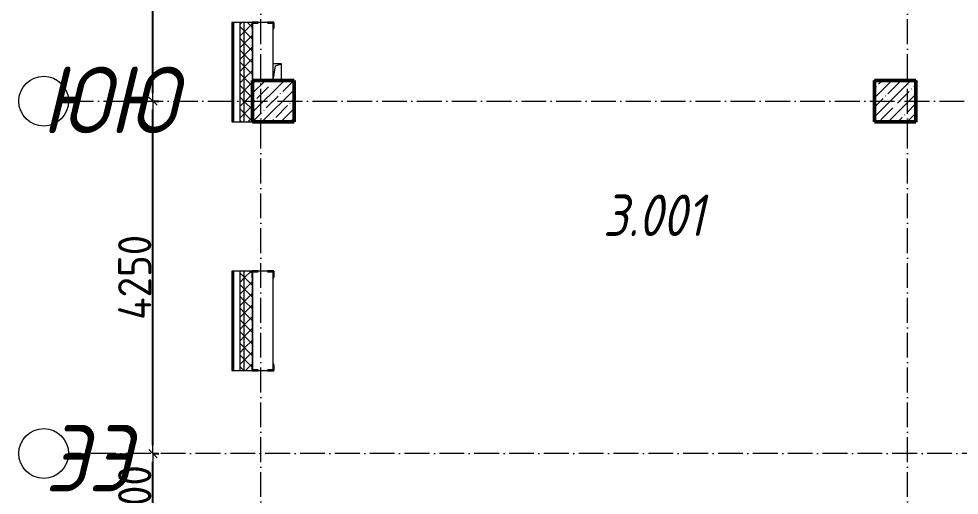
# Model space of a CAD drawing. Header units: millimetres. Extents: x -401725 to 250493, y 305116 to 802890.
# Drawn here: x 137160 to 148501, y 536294 to 542040 of the extents above; entities that cross this region are included whole.
import ezdxf

# ---------------------------------------------------------------- set-up
doc = ezdxf.new("R2010")
doc.units = ezdxf.units.MM
doc.linetypes.add('50_200_ШТРИХ_1Т_ш5_п1_п1_', pattern=[700, 500, -100, 0, -100])
for name, color, linetype, lineweight in [('A-____-____-DIMS', 7, 'Continuous', 9), ('A-GENM-____-MCUT', 7, 'Continuous', 25), ('A-GENM-____-OTLN', 7, 'Continuous', 9), ('A-GENM-____-OTLN-1', 7, 'Continuous', 25), ('A-WALL-____-MCUT', 7, 'Continuous', 13), ('A-WALL-____-MCUT-1', 7, 'Continuous', 9), ('A-WALL-____-PATT-1', 7, 'Continuous', 9), ('A-WALL-FNSH-MCUT-1', 7, 'Continuous', 9), ('S-COLS-____-MCUT', 7, 'Continuous', 50), ('S-COLS-____-OTLN', 7, 'Continuous', 9), ('S-GRID-____-IDEN', 7, 'Continuous', 9), ('S-GRID-____-OTLN-1', 7, '50_200_ШТРИХ_1Т_ш5_п1_п1_', 9), ('Марки помещений', 7, 'Continuous', 9)]:
    doc.layers.add(name, color=color, linetype=linetype, lineweight=lineweight)
doc.styles.add('ISOCPEUR_I_2', font='isocpeui.ttf', dxfattribs={"width": 0.85, "height": 2.3})
doc.styles.add('ISOCPEUR_I_9', font='isocpeui.ttf', dxfattribs={"width": 0.9, "height": 250})
doc.styles.add('СПДС', font='isocpeur.ttf', dxfattribs={"width": 0.9})
doc.dimstyles.new('Размера А3', dxfattribs={"dimtxt": 200, "dimasz": 100, "dimexe": 70, "dimexo": 100, "dimgap": 20, "dimtad": 1, "dimdec": 0, "dimrnd": 10, "dimzin": 0, "dimdsep": 46, "dimtxsty": 'СПДС', "dimblk": 'ARROWHEAD_6', "dimcen": 1, "dimclrd": 256, "dimclre": 256, "dimclrt": 256, "dimazin": 0, "dimtfac": 1, "dimtdec": 0, "dimtmove": 2, "dimatfit": 3, "dimfxl": 1, "dimtolj": 1, "dimtzin": 0, "dimarcsym": 0})
pattern_1 = [(45, (142429.06, 459015.94), (-70.71068, 70.71068), []), (135, (142429.06, 459015.94), (-70.71068, -70.71068), [])]

# ---------------------------------------------------------------- blocks, each defined once
blk = doc.blocks.new('BSC_Колонна _Прямоугольная - 500х500-V53-АР1_План отверстий 3 этажа в осях 1-64_Ю-ЯЯ')
at = {"layer": 'S-COLS-____-OTLN'}
h = blk.add_hatch(dxfattribs=at)
h.set_pattern_fill('FP_61', color=256, style=0, pattern_type=2)
h.set_pattern_definition([(45, (2200, -82031.04), (-114.04925, 114.04925), []), (45, (2314.05, -82031.04), (-114.04925, 114.04925), [201.613, -40.323, 3.353, -36.97])])
h.paths.add_polyline_path([(-250, -250), (250, -250), (250, 250), (-250, 250)], flags=0)
at = {"layer": 'S-COLS-____-MCUT'}
for p, q in [((250, 250), (-250, 250)), ((-250, 250), (-250, -250)), ((250, -250), (250, 250)), ((-250, -250), (250, -250))]:
    blk.add_line(p, q, dxfattribs=at)
blk = doc.blocks.new('BSC_Колонна _Прямоугольная - 500х500-V57-АР1_План отверстий 3 этажа в осях 1-64_Ю-ЯЯ')
at = {"layer": 'S-COLS-____-OTLN'}
h = blk.add_hatch(dxfattribs=at)
h.set_pattern_fill('FP_65', color=256, style=0, pattern_type=2)
h.set_pattern_definition([(45, (-5300, -82031.04), (-114.04925, 114.04925), []), (45, (-5185.95, -82031.04), (-114.04925, 114.04925), [201.613, -40.323, 3.353, -36.97])])
h.paths.add_polyline_path([(-250, -250), (250, -250), (250, 250), (-250, 250)], flags=0)
at = {"layer": 'S-COLS-____-MCUT'}
for p, q in [((250, 250), (-250, 250)), ((-250, 250), (-250, -250)), ((250, -250), (250, 250)), ((-250, -250), (250, -250))]:
    blk.add_line(p, q, dxfattribs=at)
blk = doc.blocks.new('Фахверк_СКБ_Уголок - 250_2700-27497298-АР1_План отверстий 3 этажа в осях 1-64_Ю-ЯЯ')
at = {"layer": 'A-GENM-____-MCUT'}
for p, q in [((200, 181), (125, 181)), ((125, 181), (125, 106)), ((131, 106), (131, 175)), ((131, 175), (200, 175)), ((200, 175), (200, 181)), ((125, 106), (131, 106)), ((131, -6), (125, -6)), ((125, -6), (125, -81)), ((125, -81), (200, -81)), ((131, -75), (131, -6)), ((200, -75), (131, -75)), ((200, -81), (200, -75))]:
    blk.add_line(p, q, dxfattribs=at)
blk = doc.blocks.new('AR_Отверстие прямоугольное _в плите_ - AR_Отверстие прямоугольное _в плите_-V179-АР1_План отверстий 3 этажа в осях 1-64_Ю-ЯЯ')
at = {"layer": 'A-GENM-____-OTLN'}
for p, q in [((50, 100), (-50, 100)), ((-50, -100), (-25, 75)), ((-25, 75), (50, 100)), ((50, -100), (50, 100))]:
    blk.add_line(p, q, dxfattribs=at)
blk = doc.blocks.new('Ось сетки - Круг_Ø6_00__ISO-2_5_0_9K_-25732049-АР1_План отверстий 3 этажа в осях 1-64_Ю-ЯЯ')
at = {"layer": 'S-GRID-____-IDEN'}
blk.add_circle((0, 0), 3, dxfattribs=at)
blk = doc.blocks.new('ARROWHEAD_6')
at = {"color": 0, "linetype": 'Continuous'}
for p, q in [((0, 0), (-1, 0)), ((-0.5, -0.5), (0.5, 0.5))]:
    blk.add_line(p, q, dxfattribs=at)
blk = doc.blocks.new('*D2550')
at = {"layer": 'A-____-____-DIMS', "lineweight": -2, "transparency": 16777216}
for p, q in [((138772, 536797), (138848, 536797)), ((138778, 535697), (138778, 536697)), ((138772, 535597), (138848, 535597))]:
    blk.add_line(p, q, dxfattribs=at)
at = {"layer": 'Defpoints', "color": 0, "transparency": 16777216}
for p in [(138672, 536797), (138778, 536797), (138672, 535597)]:
    blk.add_point(p, dxfattribs=at)
at = {"layer": 'A-____-____-DIMS', "lineweight": -2, "transparency": 16777216, "xscale": 100, "yscale": 100, "zscale": 100}
for p, rotation in [((138778, 536797), 90), ((138778, 535597), 270)]:
    blk.add_blockref('ARROWHEAD_6', p, dxfattribs=dict(at, rotation=rotation))
at = {"layer": 'A-____-____-DIMS', "transparency": 16777216, "insert": (138558, 536197), "char_height": 400, "attachment_point": 5, "rotation": 90, "style": 'СПДС'}
blk.add_mtext('\\A1;1200', dxfattribs=at)
blk = doc.blocks.new('*D2551')
at = {"layer": 'A-____-____-DIMS', "lineweight": -2, "transparency": 16777216}
for p, q in [((138772, 541047), (138848, 541047)), ((138778, 536897), (138778, 540947)), ((138772, 536797), (138848, 536797))]:
    blk.add_line(p, q, dxfattribs=at)
at = {"layer": 'Defpoints', "color": 0, "transparency": 16777216}
for p in [(138672, 541047), (138778, 541047), (138672, 536797)]:
    blk.add_point(p, dxfattribs=at)
at = {"layer": 'A-____-____-DIMS', "lineweight": -2, "transparency": 16777216, "xscale": 100, "yscale": 100, "zscale": 100}
for p, rotation in [((138778, 541047), 90), ((138778, 536797), 270)]:
    blk.add_blockref('ARROWHEAD_6', p, dxfattribs=dict(at, rotation=rotation))
at = {"layer": 'A-____-____-DIMS', "transparency": 16777216, "insert": (138558, 538922), "char_height": 400, "attachment_point": 5, "rotation": 90, "style": 'СПДС'}
blk.add_mtext('\\A1;4250', dxfattribs=at)
blk = doc.blocks.new('*D2552')
at = {"layer": 'A-____-____-DIMS', "lineweight": -2, "transparency": 16777216}
for p, q in [((138772, 544597), (138848, 544597)), ((138778, 541147), (138778, 544497)), ((138772, 541047), (138848, 541047))]:
    blk.add_line(p, q, dxfattribs=at)
at = {"layer": 'Defpoints', "color": 0, "transparency": 16777216}
for p in [(138672, 544597), (138778, 544597), (138672, 541047)]:
    blk.add_point(p, dxfattribs=at)
at = {"layer": 'A-____-____-DIMS', "lineweight": -2, "transparency": 16777216, "xscale": 100, "yscale": 100, "zscale": 100}
for p, rotation in [((138778, 544597), 90), ((138778, 541047), 270)]:
    blk.add_blockref('ARROWHEAD_6', p, dxfattribs=dict(at, rotation=rotation))
at = {"layer": 'A-____-____-DIMS', "transparency": 16777216, "insert": (138558, 542822), "char_height": 400, "attachment_point": 5, "rotation": 90, "style": 'СПДС'}
blk.add_mtext('\\A1;3550', dxfattribs=at)

msp = doc.modelspace()

# ---------------------------------------------------------------- hatches: boundary and pattern name
at = {"layer": 'A-WALL-____-PATT-1'}
h = msp.add_hatch(dxfattribs=at)
h.set_pattern_fill('FP_6', color=256, style=0, pattern_type=2)
h.set_pattern_definition([(45, (142429.06, 459015.94), (-85.53659, 85.53659), []), (45, (142486.08, 459015.94), (-85.53659, 85.53659), [])])
h.paths.add_polyline_path([(139729.0567, 531876.983), (139749.0567, 531876.983), (139749.0567, 532996.983), (139729.0567, 532996.983), (139729.0567, 532384.2449)], flags=0)
h.paths.add_polyline_path([(139749.0567, 534796.983), (139749.0567, 535996.983), (139729.0567, 535996.983), (139729.0567, 534796.983)], flags=0)
h.paths.add_polyline_path([(139749.0567, 537796.983), (139749.0567, 538996.983), (139729.0567, 538996.983), (139729.0567, 537796.983)], flags=0)
h.paths.add_polyline_path([(139729.0567, 540796.983), (139749.0567, 540796.983), (139749.0567, 541996.983), (139729.0567, 541996.983)], flags=0)
h.paths.add_polyline_path([(139729.0567, 543796.983), (139749.0567, 543796.983), (139749.0567, 544946.983), (139729.0567, 544946.983)], flags=0)
h = msp.add_hatch(dxfattribs=at)
h.set_pattern_fill('FP_4', color=256, style=0, pattern_type=2)
h.set_pattern_definition(pattern_1)
h.paths.add_polyline_path([(139879.0567, 532046.983), (139879.0567, 532996.983), (139829.0567, 532996.983), (139829.0567, 532046.983)], flags=0)
h.paths.add_polyline_path([(139879.0567, 534796.983), (139879.0567, 535996.983), (139829.0567, 535996.983), (139829.0567, 534796.983)], flags=0)
h.paths.add_polyline_path([(139829.0567, 537796.983), (139879.0567, 537796.983), (139879.0567, 538996.983), (139829.0567, 538996.983), (139829.0567, 538842.1853)], flags=0)
h.paths.add_polyline_path([(139879.0567, 540796.983), (139879.0567, 541996.983), (139829.0567, 541996.983), (139829.0567, 540796.983)], flags=0)
h.paths.add_polyline_path([(139829.0567, 543796.983), (139879.0567, 543796.983), (139879.0567, 544846.983), (139829.0567, 544846.983), (139829.0567, 544492.8832)], flags=0)
h = msp.add_hatch(dxfattribs=at)
h.set_pattern_fill('FP_4', color=256, style=0, pattern_type=2)
h.set_pattern_definition(pattern_1)
h.paths.add_polyline_path([(139979.0567, 532046.983), (139979.0567, 532921.983), (139973.0567, 532921.983), (139973.0567, 532996.983), (139879.0567, 532996.983), (139879.0567, 532046.983)], flags=0)
h.paths.add_polyline_path([(139973.0567, 534796.983), (139973.0567, 534871.983), (139979.0567, 534871.983), (139979.0567, 535921.983), (139973.0567, 535921.983), (139973.0567, 535996.983), (139879.0567, 535996.983), (139879.0567, 534796.983)], flags=0)
h.paths.add_polyline_path([(139973.0567, 537796.983), (139973.0567, 537871.983), (139979.0567, 537871.983), (139979.0567, 538921.983), (139973.0567, 538921.983), (139973.0567, 538996.983), (139879.0567, 538996.983), (139879.0567, 537796.983)], flags=0)
h.paths.add_polyline_path([(139879.0567, 540796.983), (139979.0567, 540796.983), (139979.0567, 541921.983), (139973.0567, 541921.983), (139973.0567, 541996.983), (139879.0567, 541996.983), (139879.0567, 541296.983)], flags=0)
h.paths.add_polyline_path([(139973.0567, 543796.983), (139973.0567, 543871.983), (139979.0567, 543871.983), (139979.0567, 544796.983), (139879.0567, 544796.983), (139879.0567, 543796.983)], flags=0)

# ---------------------------------------------------------------- linework, layer by layer
msp.add_lwpolyline([(147479.0567, 540796.983), (147979.0567, 540796.983), (147979.0567, 541296.983), (147479.0567, 541296.983)], close=True)
at = {"layer": 'A-WALL-____-MCUT'}
for p, q in [((139973.0567, 541996.983), (139749.0567, 541996.983)), ((139749.0567, 541996.983), (139749.0567, 540796.983)), ((139749.0567, 540796.983), (139749.0567, 541996.983)), ((140160.0567, 541996.983), (140048.0567, 541996.983)), ((140229.0567, 541296.983), (140229.0567, 541921.983)), ((139749.0567, 540796.983), (139979.0567, 540796.983)), ((139973.0567, 538996.983), (139749.0567, 538996.983)), ((139749.0567, 538996.983), (139749.0567, 537796.983)), ((139749.0567, 537796.983), (139749.0567, 538996.983)), ((140160.0567, 538996.983), (140048.0567, 538996.983)), ((140229.0567, 537871.983), (140229.0567, 538921.983)), ((139749.0567, 537796.983), (139973.0567, 537796.983)), ((140048.0567, 537796.983), (140160.0567, 537796.983))]:
    msp.add_line(p, q, dxfattribs=at)
at = {"layer": 'A-WALL-____-MCUT-1'}
for p, q in [((139829.0567, 540796.983), (139829.0567, 541996.983)), ((139879.0567, 540796.983), (139879.0567, 541996.983)), ((139979.0567, 541921.983), (139979.0567, 541296.983)), ((139979.0567, 541296.983), (139979.0567, 541921.983)), ((139829.0567, 537796.983), (139829.0567, 538996.983)), ((139879.0567, 537796.983), (139879.0567, 538996.983)), ((139979.0567, 538921.983), (139979.0567, 537871.983)), ((139979.0567, 537871.983), (139979.0567, 538921.983))]:
    msp.add_line(p, q, dxfattribs=at)
at = {"layer": 'A-WALL-FNSH-MCUT-1'}
for p, q in [((139729.0567, 541996.983), (139729.0567, 540796.983)), ((139749.0567, 541996.983), (139729.0567, 541996.983)), ((139729.0567, 540796.983), (139749.0567, 540796.983)), ((139729.0567, 538996.983), (139729.0567, 537796.983)), ((139749.0567, 538996.983), (139729.0567, 538996.983)), ((139729.0567, 537796.983), (139749.0567, 537796.983))]:
    msp.add_line(p, q, dxfattribs=at)
at = {"layer": 'S-GRID-____-OTLN-1', "color": 251, "ltscale": 0.6, "true_color": 0x636466}
for p, q in [((140079.0567, 511907.5288), (140079.0567, 549908.7924)), ((147879.0567, 511907.5288), (147879.0567, 549908.7924)), ((137760.2865, 541046.983), (246503.4633, 541046.983)), ((189583.6545, 536796.983), (137760.2865, 536796.983))]:
    msp.add_line(p, q, dxfattribs=at)

# ---------------------------------------------------------------- block references
at = {"layer": 'A-GENM-____-OTLN'}
msp.add_blockref('AR_Отверстие прямоугольное _в плите_ - AR_Отверстие прямоугольное _в плите_-V179-АР1_План отверстий 3 этажа в осях 1-64_Ю-ЯЯ', (140279.0567, 541396.983), dxfattribs=at)
at = {"layer": 'A-GENM-____-OTLN-1'}
for p, rotation in [((140054.0567, 542121.983), 269.9999999999999), ((140054.0567, 539121.983), 269.9999999999999), ((140154.0567, 537671.983), 89.99999999999991)]:
    msp.add_blockref('Фахверк_СКБ_Уголок - 250_2700-27497298-АР1_План отверстий 3 этажа в осях 1-64_Ю-ЯЯ', p, dxfattribs=dict(at, rotation=rotation))
at = {"layer": 'S-COLS-____-OTLN'}
for name, p in [('BSC_Колонна _Прямоугольная - 500х500-V53-АР1_План отверстий 3 этажа в осях 1-64_Ю-ЯЯ', (140229.0567, 541046.983)), ('BSC_Колонна _Прямоугольная - 500х500-V57-АР1_План отверстий 3 этажа в осях 1-64_Ю-ЯЯ', (147729.0567, 541046.983))]:
    msp.add_blockref(name, p, dxfattribs=at)
at = {"layer": 'S-GRID-____-IDEN', "xscale": 99.99999999999993, "yscale": 99.99999999999993, "zscale": 99.99999999999993}
for p, rotation in [((137460.2865, 541046.983), 269.9999999999995), ((137460.2865, 536796.983), 89.9999999999998)]:
    msp.add_blockref('Ось сетки - Круг_Ø6_00__ISO-2_5_0_9K_-25732049-АР1_План отверстий 3 этажа в осях 1-64_Ю-ЯЯ', p, dxfattribs=dict(at, rotation=rotation))

# ---------------------------------------------------------------- texts
at = {"layer": 'S-GRID-____-IDEN', "char_height": 800, "attachment_point": 1, "style": 'ISOCPEUR_I_9'}
for s, insert, width in [('ЮЮ', (137436.1722, 541460.8691), 533.923875), ('ЭЭ', (137476.8812, 537140.3125), 447.341625)]:
    msp.add_mtext(s, dxfattribs=dict(at, insert=insert, width=width))
at = {"layer": 'Марки помещений', "insert": (144206.556, 539920.6035), "char_height": 500, "width": 737.5525, "attachment_point": 1, "style": 'ISOCPEUR_I_2'}
msp.add_mtext('3.001', dxfattribs=at)

# ---------------------------------------------------------------- dimensions: what is measured, and where the dimension line sits
at = {"layer": 'A-____-____-DIMS'}
for base, p1, p2, picture, middle in [((138777.6611, 544596.983), (138671.5951, 541046.983), (138671.5951, 544596.983), '*D2552', (138557.6611, 542821.983)), ((138777.6611, 541046.983), (138671.5951, 536796.983), (138671.5951, 541046.983), '*D2551', (138557.6611, 538921.983)), ((138777.6611, 536796.983), (138671.5951, 535596.983), (138671.5951, 536796.983), '*D2550', (138557.6611, 536196.983))]:
    dim = msp.add_linear_dim(base=base, p1=p1, p2=p2, angle=90, dimstyle='Размера А3', override={"dimtxt": 400}, dxfattribs=at)
    dim.commit()
    dim.dimension.update_dxf_attribs({"geometry": picture, "text_midpoint": middle})

doc.saveas('drawing.dxf')
